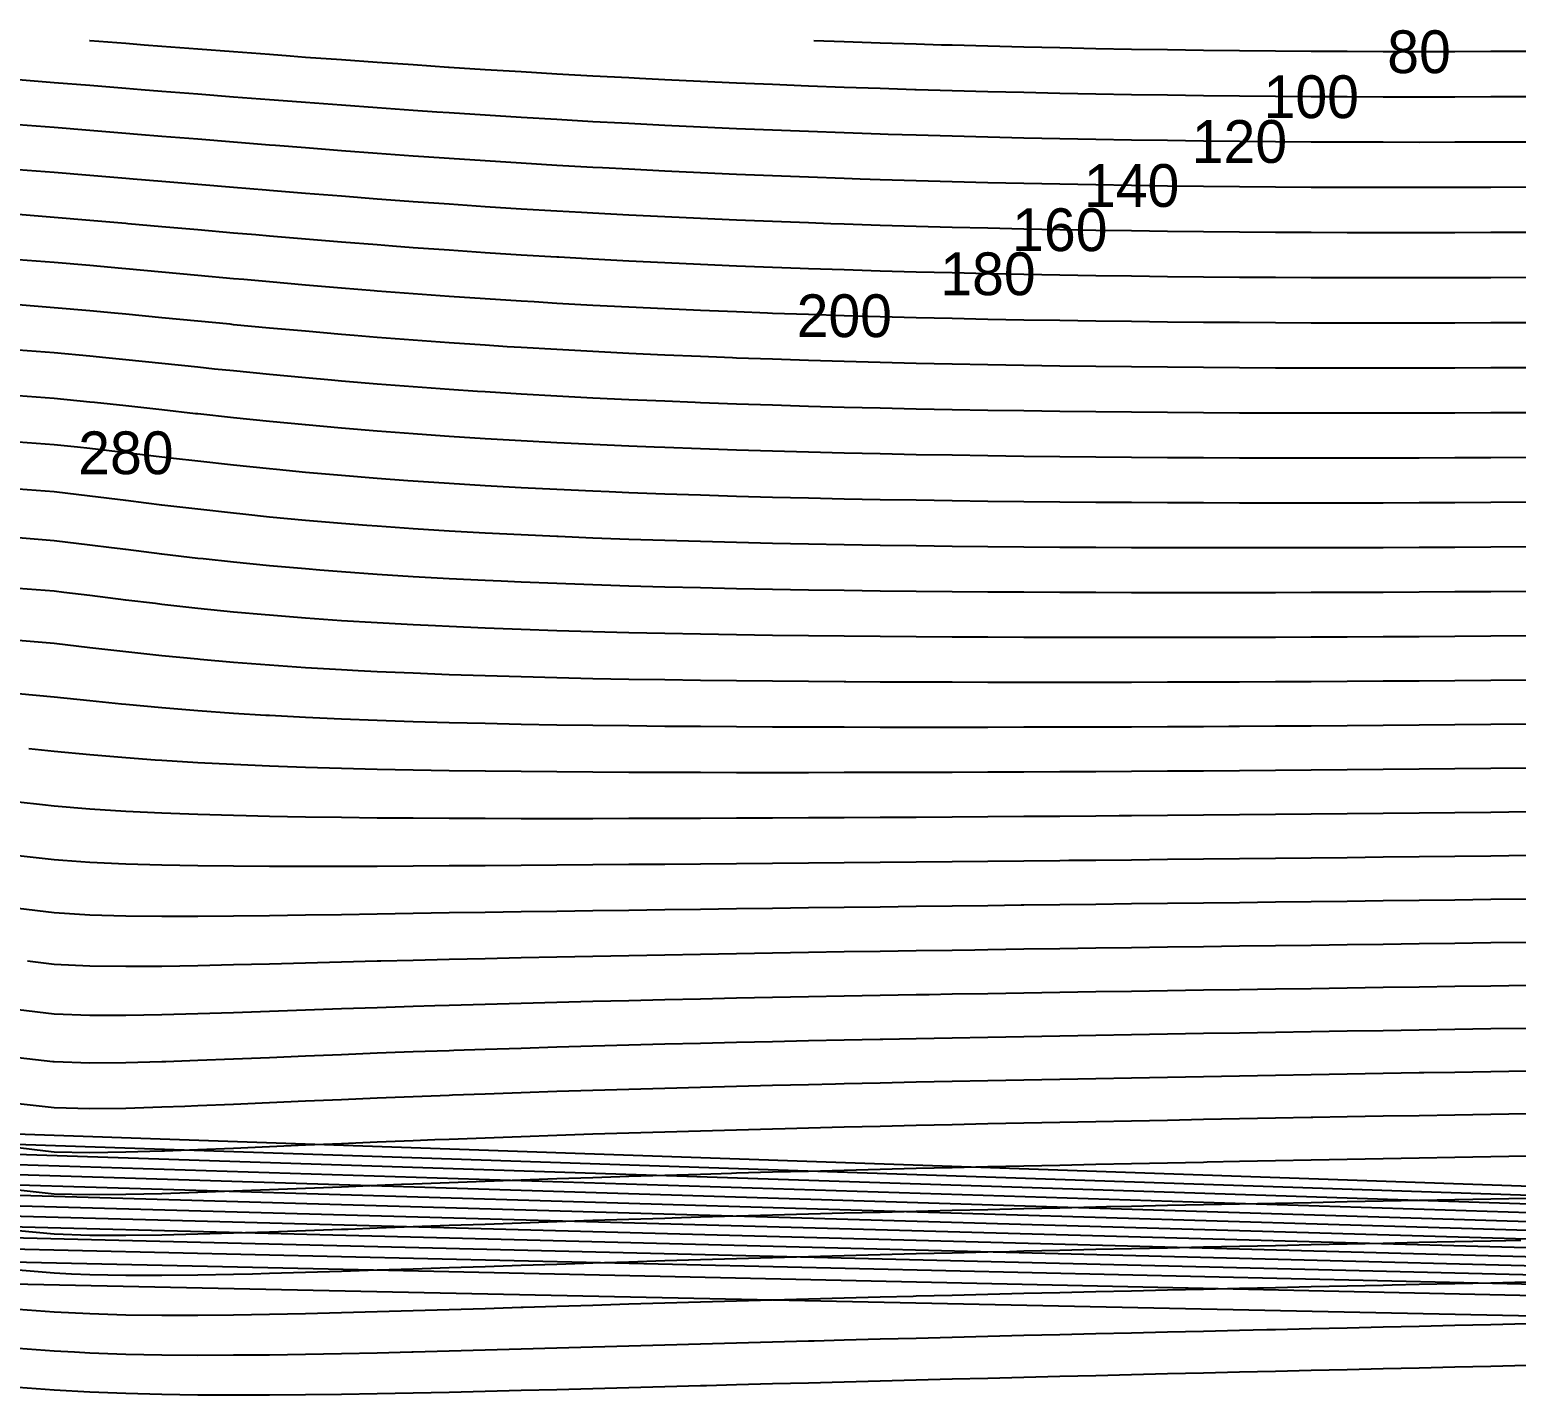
# Model space of a CAD drawing. Header units: metres. Extents: x 3386 to 5486, y 31 to 113.
# Drawn here: x 4702.6 to 4789.5, y 32.8 to 112.6 of the extents above; entities that cross this region are included whole.
import ezdxf
from ezdxf.enums import TextEntityAlignment as Align

# ---------------------------------------------------------------- set-up
doc = ezdxf.new("R2010")
doc.units = ezdxf.units.M
for name, color, linetype in [('Vs_100', 7, 'Continuous'), ('Vs_120', 7, 'Continuous'), ('Vs_140', 7, 'Continuous'), ('Vs_160', 7, 'Continuous'), ('Vs_180', 7, 'Continuous'), ('Vs_200', 7, 'Continuous'), ('Vs_220', 7, 'Continuous'), ('Vs_240', 7, 'Continuous'), ('Vs_260', 7, 'Continuous'), ('Vs_280', 7, 'Continuous'), ('Vs_300', 7, 'Continuous'), ('Vs_320', 7, 'Continuous'), ('Vs_340', 7, 'Continuous'), ('Vs_360', 7, 'Continuous'), ('Vs_380', 7, 'Continuous'), ('Vs_400', 7, 'Continuous'), ('Vs_420', 7, 'Continuous'), ('Vs_440', 7, 'Continuous'), ('Vs_460', 7, 'Continuous'), ('Vs_480', 7, 'Continuous'), ('Vs_500', 7, 'Continuous'), ('Vs_520', 7, 'Continuous'), ('Vs_540', 7, 'Continuous'), ('Vs_560', 7, 'Continuous'), ('Vs_580', 7, 'Continuous'), ('Vs_600', 7, 'Continuous'), ('Vs_620', 7, 'Continuous'), ('Vs_640', 7, 'Continuous'), ('Vs_660', 7, 'Continuous'), ('Vs_680', 7, 'Continuous'), ('Vs_700', 7, 'Continuous'), ('Vs_720', 7, 'Continuous'), ('Vs_740', 7, 'Continuous'), ('Vs_760', 7, 'Continuous'), ('Vs_780', 7, 'Continuous'), ('Vs_80', 7, 'Continuous'), ('Vs_800', 7, 'Continuous'), ('Vs_820', 7, 'Continuous'), ('Vs_840', 7, 'Continuous'), ('Vs_860', 7, 'Continuous'), ('Vs_880', 7, 'Continuous'), ('Vs_900', 7, 'Continuous'), ('Vs_920', 7, 'Continuous'), ('Vs_940', 7, 'Continuous'), ('Vs_960', 7, 'Continuous')]:
    doc.layers.add(name, color=color, linetype=linetype)

msp = doc.modelspace()

# ---------------------------------------------------------------- linework, layer by layer
at = {"layer": 'Vs_100'}
msp.add_lwpolyline([(4790.136, 108.675), (4788.034, 108.664), (4785.933, 108.658), (4783.832, 108.656), (4781.731, 108.658), (4779.63, 108.664), (4777.529, 108.674), (4775.428, 108.689), (4773.327, 108.708), (4771.226, 108.731), (4769.125, 108.759), (4767.023, 108.791), (4764.922, 108.828), (4762.821, 108.869), (4760.72, 108.915), (4758.619, 108.966), (4756.518, 109.022), (4754.417, 109.083), (4754.345, 109.085), (4752.316, 109.149), (4750.215, 109.221), (4748.114, 109.298), (4746.012, 109.381), (4743.911, 109.47), (4741.81, 109.564), (4739.709, 109.664), (4738.237, 109.739), (4737.608, 109.77), (4735.507, 109.883), (4733.406, 110.001), (4731.305, 110.125), (4729.204, 110.255), (4727.103, 110.39), (4727.069, 110.392), (4725.001, 110.53), (4722.9, 110.675), (4720.799, 110.825), (4718.698, 110.978), (4717.797, 111.045), (4716.597, 111.135), (4714.496, 111.294), (4712.395, 111.455), (4710.294, 111.617), (4709.253, 111.698), (4708.193, 111.781), (4706.091, 111.945), (4706.054, 111.948)], dxfattribs=at)
at = {"layer": 'Vs_120'}
msp.add_lwpolyline([(4790.136, 106.027), (4788.034, 106.017), (4785.933, 106.01), (4783.832, 106.008), (4781.731, 106.01), (4779.63, 106.015), (4777.529, 106.025), (4775.428, 106.039), (4773.327, 106.057), (4771.226, 106.08), (4769.125, 106.106), (4767.023, 106.137), (4764.922, 106.173), (4762.821, 106.213), (4760.72, 106.258), (4758.619, 106.307), (4756.518, 106.362), (4754.417, 106.422), (4752.775, 106.472), (4752.316, 106.487), (4750.215, 106.557), (4748.114, 106.633), (4746.012, 106.715), (4743.911, 106.803), (4741.81, 106.897), (4739.709, 106.997), (4737.608, 107.103), (4737.194, 107.126), (4735.507, 107.216), (4733.406, 107.335), (4731.305, 107.461), (4729.204, 107.592), (4727.103, 107.73), (4726.385, 107.779), (4725.001, 107.873), (4722.9, 108.022), (4720.799, 108.175), (4718.698, 108.333), (4717.4, 108.432), (4716.597, 108.494), (4714.496, 108.657), (4712.395, 108.823), (4710.294, 108.99), (4709.09, 109.085), (4708.193, 109.157), (4706.091, 109.324), (4703.99, 109.491), (4701.889, 109.657)], dxfattribs=at)
at = {"layer": 'Vs_140'}
msp.add_lwpolyline([(4790.136, 103.382), (4788.034, 103.371), (4785.933, 103.364), (4783.832, 103.362), (4781.731, 103.363), (4779.63, 103.368), (4777.529, 103.377), (4775.428, 103.39), (4773.327, 103.407), (4771.226, 103.428), (4769.125, 103.454), (4767.023, 103.483), (4764.922, 103.517), (4762.821, 103.556), (4760.72, 103.599), (4758.619, 103.647), (4756.518, 103.699), (4754.417, 103.757), (4752.316, 103.821), (4751.142, 103.859), (4750.215, 103.89), (4748.114, 103.964), (4746.012, 104.045), (4743.911, 104.131), (4741.81, 104.224), (4739.709, 104.324), (4737.608, 104.43), (4736.07, 104.513), (4735.507, 104.543), (4733.406, 104.662), (4731.305, 104.789), (4729.204, 104.922), (4727.103, 105.062), (4725.611, 105.166), (4725.001, 105.208), (4722.9, 105.36), (4720.799, 105.518), (4718.698, 105.68), (4716.935, 105.819), (4716.597, 105.846), (4714.496, 106.015), (4712.395, 106.185), (4710.294, 106.357), (4708.879, 106.472), (4708.193, 106.528), (4706.091, 106.699), (4703.99, 106.868), (4701.889, 107.036)], dxfattribs=at)
at = {"layer": 'Vs_160'}
msp.add_lwpolyline([(4790.136, 100.738), (4788.034, 100.728), (4785.933, 100.721), (4783.832, 100.718), (4781.731, 100.718), (4779.63, 100.722), (4777.529, 100.73), (4775.428, 100.742), (4773.327, 100.758), (4771.226, 100.778), (4769.125, 100.801), (4767.023, 100.829), (4764.922, 100.861), (4762.821, 100.898), (4760.72, 100.939), (4758.619, 100.985), (4756.518, 101.035), (4754.417, 101.091), (4752.316, 101.152), (4750.215, 101.219), (4749.432, 101.246), (4748.114, 101.292), (4746.012, 101.37), (4743.911, 101.455), (4741.81, 101.546), (4739.709, 101.645), (4737.608, 101.75), (4735.507, 101.862), (4734.851, 101.899), (4733.406, 101.982), (4731.305, 102.109), (4729.204, 102.243), (4727.103, 102.385), (4725.001, 102.534), (4724.745, 102.553), (4722.9, 102.689), (4720.799, 102.851), (4718.698, 103.018), (4716.597, 103.19), (4716.4, 103.206), (4714.496, 103.364), (4712.395, 103.541), (4710.294, 103.719), (4708.619, 103.859), (4708.193, 103.895), (4706.091, 104.07), (4703.99, 104.241), (4701.889, 104.41)], dxfattribs=at)
at = {"layer": 'Vs_180'}
msp.add_lwpolyline([(4790.136, 98.098), (4788.034, 98.087), (4785.933, 98.08), (4783.832, 98.076), (4781.731, 98.076), (4779.63, 98.079), (4777.529, 98.086), (4775.428, 98.096), (4773.327, 98.11), (4771.226, 98.128), (4769.125, 98.15), (4767.023, 98.176), (4764.922, 98.206), (4762.821, 98.24), (4760.72, 98.279), (4758.619, 98.322), (4756.518, 98.37), (4754.417, 98.423), (4752.316, 98.482), (4750.215, 98.546), (4748.114, 98.616), (4747.63, 98.633), (4746.012, 98.692), (4743.911, 98.774), (4741.81, 98.863), (4739.709, 98.959), (4737.608, 99.063), (4735.507, 99.174), (4733.514, 99.286), (4733.406, 99.293), (4731.305, 99.419), (4729.204, 99.554), (4727.103, 99.697), (4725.001, 99.849), (4723.796, 99.94), (4722.9, 100.007), (4720.799, 100.173), (4718.698, 100.346), (4716.597, 100.523), (4715.794, 100.593), (4714.496, 100.705), (4712.395, 100.889), (4710.294, 101.074), (4708.311, 101.246), (4708.193, 101.257), (4706.091, 101.436), (4703.99, 101.611), (4701.889, 101.781)], dxfattribs=at)
at = {"layer": 'Vs_200'}
msp.add_lwpolyline([(4790.136, 95.461), (4788.034, 95.45), (4785.933, 95.442), (4783.832, 95.437), (4781.731, 95.436), (4779.63, 95.438), (4777.529, 95.444), (4775.428, 95.452), (4773.327, 95.465), (4771.226, 95.481), (4769.125, 95.501), (4767.023, 95.524), (4764.922, 95.552), (4762.821, 95.583), (4760.72, 95.619), (4758.619, 95.659), (4756.518, 95.704), (4754.417, 95.754), (4752.316, 95.809), (4750.215, 95.87), (4748.114, 95.936), (4746.012, 96.009), (4745.72, 96.02), (4743.911, 96.088), (4741.81, 96.174), (4739.709, 96.267), (4737.608, 96.368), (4735.507, 96.477), (4733.406, 96.594), (4732.082, 96.673), (4731.305, 96.72), (4729.204, 96.854), (4727.103, 96.998), (4725.001, 97.151), (4722.9, 97.312), (4722.723, 97.327), (4720.799, 97.482), (4718.698, 97.66), (4716.597, 97.844), (4715.096, 97.98), (4714.496, 98.034), (4712.395, 98.227), (4710.294, 98.42), (4708.193, 98.612), (4707.95, 98.633), (4706.091, 98.798), (4703.99, 98.976), (4701.889, 99.146)], dxfattribs=at)
at = {"layer": 'Vs_220'}
msp.add_lwpolyline([(4790.136, 92.829), (4788.034, 92.817), (4785.933, 92.808), (4783.832, 92.802), (4781.731, 92.8), (4779.63, 92.801), (4777.529, 92.804), (4775.428, 92.812), (4773.327, 92.822), (4771.226, 92.836), (4769.125, 92.853), (4767.023, 92.874), (4764.922, 92.899), (4762.821, 92.927), (4760.72, 92.96), (4758.619, 92.997), (4756.518, 93.038), (4754.417, 93.084), (4752.316, 93.135), (4750.215, 93.192), (4748.114, 93.255), (4746.012, 93.323), (4743.911, 93.398), (4743.682, 93.407), (4741.81, 93.48), (4739.709, 93.569), (4737.608, 93.666), (4735.507, 93.772), (4733.406, 93.886), (4731.305, 94.009), (4730.502, 94.06), (4729.204, 94.142), (4727.103, 94.285), (4725.001, 94.438), (4722.9, 94.602), (4721.545, 94.714), (4720.799, 94.775), (4718.698, 94.958), (4716.597, 95.149), (4714.496, 95.347), (4714.292, 95.367), (4712.395, 95.55), (4710.294, 95.755), (4708.193, 95.958), (4707.526, 96.02), (4706.091, 96.154), (4703.99, 96.337), (4701.889, 96.507)], dxfattribs=at)
at = {"layer": 'Vs_240'}
msp.add_lwpolyline([(4790.136, 90.201), (4788.034, 90.188), (4785.933, 90.179), (4783.832, 90.172), (4781.731, 90.168), (4779.63, 90.167), (4777.529, 90.169), (4775.428, 90.174), (4773.327, 90.182), (4771.226, 90.194), (4769.125, 90.208), (4767.023, 90.226), (4764.922, 90.248), (4762.821, 90.273), (4760.72, 90.302), (4758.619, 90.335), (4756.518, 90.372), (4754.417, 90.414), (4752.316, 90.461), (4750.215, 90.513), (4748.114, 90.571), (4746.012, 90.634), (4743.911, 90.704), (4741.81, 90.781), (4741.486, 90.794), (4739.709, 90.865), (4737.608, 90.957), (4735.507, 91.058), (4733.406, 91.168), (4731.305, 91.288), (4729.204, 91.418), (4728.759, 91.447), (4727.103, 91.558), (4725.001, 91.71), (4722.9, 91.873), (4720.799, 92.049), (4720.215, 92.101), (4718.698, 92.235), (4716.597, 92.432), (4714.496, 92.639), (4713.371, 92.754), (4712.395, 92.853), (4710.294, 93.071), (4708.193, 93.289), (4707.023, 93.407), (4706.091, 93.5), (4703.99, 93.695), (4701.889, 93.86)], dxfattribs=at)
at = {"layer": 'Vs_260'}
msp.add_lwpolyline([(4790.136, 87.578), (4788.034, 87.565), (4785.933, 87.554), (4783.832, 87.546), (4781.731, 87.541), (4779.63, 87.538), (4777.529, 87.538), (4775.428, 87.541), (4773.327, 87.547), (4771.226, 87.555), (4769.125, 87.567), (4767.023, 87.582), (4764.922, 87.6), (4762.821, 87.621), (4760.72, 87.646), (4758.619, 87.675), (4756.518, 87.708), (4754.417, 87.745), (4752.316, 87.786), (4750.215, 87.833), (4748.114, 87.885), (4746.012, 87.943), (4743.911, 88.007), (4741.81, 88.078), (4739.709, 88.156), (4739.096, 88.181), (4737.608, 88.242), (4735.507, 88.336), (4733.406, 88.44), (4731.305, 88.554), (4729.204, 88.679), (4727.103, 88.815), (4726.832, 88.834), (4725.001, 88.963), (4722.9, 89.125), (4720.799, 89.299), (4718.701, 89.487), (4718.698, 89.488), (4716.597, 89.689), (4714.496, 89.903), (4712.395, 90.127), (4712.273, 90.141), (4710.294, 90.359), (4708.193, 90.593), (4706.361, 90.794), (4706.091, 90.823), (4703.99, 91.034), (4701.889, 91.194)], dxfattribs=at)
at = {"layer": 'Vs_280'}
msp.add_lwpolyline([(4790.136, 84.962), (4788.034, 84.947), (4785.933, 84.935), (4783.832, 84.926), (4781.731, 84.919), (4779.748, 84.915), (4779.63, 84.914), (4777.529, 84.912), (4775.428, 84.913), (4774.126, 84.915), (4773.327, 84.916), (4771.226, 84.921), (4769.125, 84.93), (4767.023, 84.941), (4764.922, 84.955), (4762.821, 84.972), (4760.72, 84.993), (4758.619, 85.017), (4756.518, 85.045), (4754.417, 85.077), (4752.316, 85.113), (4750.215, 85.154), (4748.114, 85.199), (4746.012, 85.251), (4743.911, 85.308), (4741.81, 85.371), (4739.709, 85.442), (4737.608, 85.52), (4736.454, 85.568), (4735.507, 85.607), (4733.406, 85.703), (4731.305, 85.809), (4729.204, 85.926), (4727.103, 86.056), (4725.001, 86.198), (4724.689, 86.221), (4722.9, 86.354), (4720.799, 86.525), (4718.698, 86.711), (4717.004, 86.874), (4716.597, 86.914), (4714.496, 87.131), (4712.395, 87.363), (4710.977, 87.528), (4710.294, 87.607), (4708.193, 87.856), (4706.091, 88.103), (4705.362, 88.181), (4703.99, 88.326), (4701.889, 88.485)], dxfattribs=at)
at = {"layer": 'Vs_300'}
msp.add_lwpolyline([(4790.136, 82.351), (4788.034, 82.336), (4785.933, 82.323), (4783.832, 82.312), (4781.731, 82.303), (4781.301, 82.302), (4779.63, 82.296), (4777.529, 82.292), (4775.428, 82.29), (4773.327, 82.29), (4771.226, 82.292), (4769.125, 82.297), (4767.973, 82.302), (4767.023, 82.305), (4764.922, 82.315), (4762.821, 82.328), (4760.72, 82.344), (4758.619, 82.363), (4756.518, 82.385), (4754.417, 82.411), (4752.316, 82.441), (4750.215, 82.476), (4748.114, 82.514), (4746.012, 82.558), (4743.911, 82.607), (4741.81, 82.663), (4739.709, 82.725), (4737.608, 82.794), (4735.507, 82.871), (4733.476, 82.955), (4733.406, 82.958), (4731.305, 83.054), (4729.204, 83.161), (4727.103, 83.28), (4725.001, 83.413), (4722.9, 83.56), (4722.282, 83.608), (4720.799, 83.723), (4718.698, 83.903), (4716.597, 84.101), (4715.037, 84.261), (4714.496, 84.317), (4712.395, 84.551), (4710.294, 84.801), (4709.382, 84.915), (4708.193, 85.062), (4706.091, 85.325), (4704.001, 85.568), (4703.99, 85.569), (4701.889, 85.721)], dxfattribs=at)
at = {"layer": 'Vs_320'}
msp.add_lwpolyline([(4790.136, 79.748), (4788.034, 79.732), (4785.933, 79.717), (4783.832, 79.704), (4781.731, 79.693), (4780.555, 79.688), (4779.63, 79.685), (4777.529, 79.678), (4775.428, 79.673), (4773.327, 79.67), (4771.226, 79.669), (4769.125, 79.671), (4767.023, 79.674), (4764.922, 79.68), (4762.832, 79.688), (4762.821, 79.688), (4760.72, 79.699), (4758.619, 79.713), (4756.518, 79.73), (4754.417, 79.75), (4752.316, 79.773), (4750.215, 79.8), (4748.114, 79.831), (4746.012, 79.867), (4743.911, 79.908), (4741.81, 79.954), (4739.709, 80.006), (4737.608, 80.065), (4735.507, 80.131), (4733.406, 80.206), (4731.305, 80.29), (4730.151, 80.342), (4729.204, 80.384), (4727.103, 80.491), (4725.001, 80.61), (4722.9, 80.744), (4720.799, 80.894), (4719.533, 80.995), (4718.698, 81.062), (4716.597, 81.248), (4714.496, 81.456), (4712.719, 81.648), (4712.395, 81.683), (4710.294, 81.931), (4708.193, 82.194), (4707.36, 82.302), (4706.091, 82.464), (4703.99, 82.715), (4701.889, 82.875)], dxfattribs=at)
at = {"layer": 'Vs_340'}
msp.add_lwpolyline([(4790.136, 77.153), (4788.034, 77.135), (4785.933, 77.118), (4783.832, 77.104), (4781.731, 77.091), (4779.63, 77.08), (4778.634, 77.075), (4777.529, 77.07), (4775.428, 77.063), (4773.327, 77.057), (4771.226, 77.053), (4769.125, 77.05), (4767.023, 77.05), (4764.922, 77.051), (4762.821, 77.055), (4760.72, 77.061), (4758.619, 77.069), (4757.311, 77.075), (4756.518, 77.079), (4754.417, 77.093), (4752.316, 77.109), (4750.215, 77.129), (4748.114, 77.152), (4746.012, 77.179), (4743.911, 77.21), (4741.81, 77.246), (4739.709, 77.287), (4737.608, 77.335), (4735.507, 77.389), (4733.406, 77.45), (4731.305, 77.52), (4729.204, 77.599), (4727.103, 77.69), (4726.299, 77.729), (4725.001, 77.792), (4722.9, 77.908), (4720.799, 78.04), (4718.698, 78.189), (4716.597, 78.358), (4716.33, 78.382), (4714.496, 78.547), (4712.395, 78.758), (4710.294, 78.992), (4709.933, 79.035), (4708.193, 79.244), (4706.091, 79.508), (4704.572, 79.688), (4703.99, 79.757), (4701.889, 79.929)], dxfattribs=at)
at = {"layer": 'Vs_360'}
msp.add_lwpolyline([(4790.136, 74.565), (4788.034, 74.546), (4785.933, 74.528), (4783.832, 74.511), (4781.731, 74.496), (4779.63, 74.483), (4777.529, 74.471), (4775.901, 74.462), (4775.428, 74.46), (4773.327, 74.451), (4771.226, 74.443), (4769.125, 74.437), (4767.023, 74.432), (4764.922, 74.429), (4762.821, 74.428), (4760.72, 74.428), (4758.619, 74.431), (4756.518, 74.435), (4754.417, 74.442), (4752.316, 74.451), (4750.308, 74.462), (4750.215, 74.463), (4748.114, 74.477), (4746.012, 74.495), (4743.911, 74.517), (4741.81, 74.542), (4739.709, 74.572), (4737.608, 74.606), (4735.507, 74.647), (4733.406, 74.693), (4731.305, 74.747), (4729.204, 74.81), (4727.103, 74.881), (4725.001, 74.963), (4722.9, 75.058), (4721.788, 75.116), (4720.799, 75.167), (4718.698, 75.292), (4716.597, 75.435), (4714.496, 75.597), (4712.544, 75.769), (4712.395, 75.782), (4710.294, 75.989), (4708.193, 76.217), (4706.428, 76.422), (4706.091, 76.461), (4703.99, 76.703), (4701.889, 76.889)], dxfattribs=at)
at = {"layer": 'Vs_380'}
msp.add_lwpolyline([(4790.136, 71.986), (4788.034, 71.965), (4785.933, 71.945), (4783.832, 71.927), (4781.731, 71.91), (4779.63, 71.894), (4777.529, 71.879), (4775.428, 71.865), (4773.327, 71.853), (4772.706, 71.849), (4771.226, 71.841), (4769.125, 71.831), (4767.023, 71.822), (4764.922, 71.815), (4762.821, 71.809), (4760.72, 71.804), (4758.619, 71.8), (4756.518, 71.799), (4754.417, 71.798), (4752.316, 71.8), (4750.215, 71.804), (4748.114, 71.81), (4746.012, 71.819), (4743.911, 71.83), (4741.81, 71.844), (4741.18, 71.849), (4739.709, 71.862), (4737.608, 71.883), (4735.507, 71.909), (4733.406, 71.94), (4731.305, 71.977), (4729.204, 72.02), (4727.103, 72.071), (4725.001, 72.131), (4722.9, 72.201), (4720.799, 72.282), (4718.698, 72.378), (4716.597, 72.489), (4716.377, 72.503), (4714.496, 72.618), (4712.395, 72.767), (4710.294, 72.938), (4708.193, 73.131), (4707.945, 73.156), (4706.091, 73.344), (4703.99, 73.568), (4701.889, 73.772)], dxfattribs=at)
at = {"layer": 'Vs_400'}
msp.add_lwpolyline([(4790.136, 69.416), (4788.034, 69.393), (4785.933, 69.372), (4783.832, 69.351), (4781.731, 69.332), (4779.63, 69.313), (4777.529, 69.295), (4775.428, 69.279), (4773.327, 69.263), (4771.226, 69.248), (4769.441, 69.236), (4769.125, 69.234), (4767.023, 69.221), (4764.922, 69.209), (4762.821, 69.198), (4760.72, 69.188), (4758.619, 69.178), (4756.518, 69.17), (4754.417, 69.164), (4752.316, 69.158), (4750.215, 69.154), (4748.114, 69.151), (4746.012, 69.15), (4743.911, 69.151), (4741.81, 69.154), (4739.709, 69.16), (4737.608, 69.168), (4735.507, 69.179), (4733.406, 69.194), (4731.305, 69.213), (4729.232, 69.236), (4729.204, 69.236), (4727.103, 69.266), (4725.001, 69.301), (4722.9, 69.345), (4720.799, 69.397), (4718.698, 69.46), (4716.597, 69.536), (4714.496, 69.626), (4712.395, 69.734), (4710.294, 69.861), (4709.898, 69.889), (4708.193, 70.012), (4706.091, 70.187), (4703.99, 70.387), (4702.51, 70.543)], dxfattribs=at)
at = {"layer": 'Vs_420'}
msp.add_lwpolyline([(4790.136, 66.855), (4788.034, 66.831), (4785.933, 66.807), (4783.832, 66.784), (4781.731, 66.763), (4779.63, 66.742), (4777.529, 66.721), (4775.428, 66.701), (4773.327, 66.682), (4771.226, 66.664), (4769.125, 66.646), (4767.023, 66.629), (4766.299, 66.623), (4764.922, 66.612), (4762.821, 66.596), (4760.72, 66.581), (4758.619, 66.566), (4756.518, 66.552), (4754.417, 66.539), (4752.316, 66.526), (4750.215, 66.514), (4748.114, 66.503), (4746.012, 66.493), (4743.911, 66.484), (4741.81, 66.476), (4739.709, 66.469), (4737.608, 66.464), (4735.507, 66.461), (4733.406, 66.46), (4731.305, 66.461), (4729.204, 66.465), (4727.103, 66.472), (4725.001, 66.484), (4722.9, 66.5), (4720.799, 66.522), (4718.698, 66.552), (4716.597, 66.591), (4715.228, 66.623), (4714.496, 66.641), (4712.395, 66.705), (4710.294, 66.787), (4708.193, 66.892), (4706.091, 67.026), (4703.99, 67.201), (4703.316, 67.276), (4701.889, 67.436)], dxfattribs=at)
at = {"layer": 'Vs_440'}
msp.add_lwpolyline([(4790.136, 64.304), (4788.034, 64.278), (4785.933, 64.252), (4783.832, 64.227), (4781.731, 64.203), (4779.63, 64.179), (4777.529, 64.156), (4775.428, 64.134), (4773.327, 64.111), (4771.226, 64.089), (4769.125, 64.068), (4767.023, 64.046), (4764.922, 64.026), (4763.353, 64.01), (4762.821, 64.005), (4760.72, 63.984), (4758.619, 63.964), (4756.518, 63.944), (4754.417, 63.924), (4752.316, 63.905), (4750.215, 63.886), (4748.114, 63.866), (4746.012, 63.848), (4743.911, 63.829), (4741.81, 63.811), (4739.709, 63.793), (4737.608, 63.775), (4735.507, 63.758), (4733.406, 63.742), (4731.305, 63.726), (4729.204, 63.711), (4727.103, 63.698), (4725.001, 63.686), (4722.9, 63.676), (4720.799, 63.67), (4718.698, 63.667), (4716.597, 63.671), (4714.496, 63.682), (4712.395, 63.704), (4710.294, 63.742), (4708.193, 63.803), (4706.091, 63.897), (4704.502, 64.01), (4703.99, 64.047), (4701.889, 64.291)], dxfattribs=at)
at = {"layer": 'Vs_460'}
msp.add_lwpolyline([(4790.136, 61.763), (4788.034, 61.735), (4785.933, 61.707), (4783.832, 61.68), (4781.731, 61.653), (4779.63, 61.627), (4777.529, 61.601), (4775.428, 61.576), (4773.327, 61.55), (4771.226, 61.525), (4769.125, 61.5), (4767.023, 61.475), (4764.922, 61.449), (4762.821, 61.424), (4760.72, 61.399), (4760.558, 61.397), (4758.619, 61.374), (4756.518, 61.348), (4754.417, 61.322), (4752.316, 61.296), (4750.215, 61.27), (4748.114, 61.244), (4746.012, 61.216), (4743.911, 61.189), (4741.81, 61.161), (4739.709, 61.133), (4737.608, 61.103), (4735.507, 61.074), (4733.406, 61.043), (4731.305, 61.012), (4729.204, 60.98), (4727.103, 60.948), (4725.001, 60.915), (4722.9, 60.882), (4720.799, 60.85), (4718.698, 60.819), (4716.597, 60.79), (4714.496, 60.767), (4712.395, 60.751), (4710.294, 60.75), (4708.193, 60.771), (4706.091, 60.829), (4703.99, 60.954), (4701.889, 61.204)], dxfattribs=at)
at = {"layer": 'Vs_480'}
msp.add_lwpolyline([(4790.136, 59.232), (4788.034, 59.202), (4785.933, 59.172), (4783.832, 59.143), (4781.731, 59.114), (4779.63, 59.085), (4777.529, 59.057), (4775.428, 59.028), (4773.327, 59), (4771.226, 58.971), (4769.125, 58.942), (4767.023, 58.913), (4764.922, 58.884), (4762.821, 58.855), (4760.72, 58.825), (4758.619, 58.795), (4757.856, 58.784), (4756.518, 58.764), (4754.417, 58.733), (4752.316, 58.701), (4750.215, 58.669), (4748.114, 58.635), (4746.012, 58.601), (4743.911, 58.565), (4741.81, 58.529), (4739.709, 58.491), (4737.608, 58.452), (4735.507, 58.411), (4733.406, 58.368), (4731.305, 58.324), (4729.204, 58.277), (4727.103, 58.229), (4725.001, 58.178), (4723.111, 58.131), (4722.9, 58.125), (4720.799, 58.071), (4718.698, 58.016), (4716.597, 57.962), (4714.496, 57.909), (4712.395, 57.863), (4710.294, 57.829), (4708.193, 57.817), (4706.091, 57.844), (4703.99, 57.941), (4702.434, 58.131)], dxfattribs=at)
at = {"layer": 'Vs_500'}
msp.add_lwpolyline([(4790.136, 56.711), (4788.034, 56.679), (4785.933, 56.647), (4783.832, 56.616), (4781.731, 56.585), (4779.63, 56.553), (4777.529, 56.522), (4775.428, 56.491), (4773.327, 56.459), (4771.226, 56.428), (4769.125, 56.396), (4767.023, 56.364), (4764.922, 56.331), (4762.821, 56.298), (4760.72, 56.264), (4758.619, 56.229), (4756.518, 56.194), (4755.182, 56.171), (4754.417, 56.158), (4752.316, 56.121), (4750.215, 56.082), (4748.114, 56.043), (4746.012, 56.002), (4743.911, 55.96), (4741.81, 55.916), (4739.709, 55.87), (4737.608, 55.822), (4735.507, 55.771), (4733.406, 55.719), (4731.305, 55.663), (4729.204, 55.605), (4727.103, 55.543), (4726.261, 55.518), (4725.001, 55.479), (4722.9, 55.411), (4720.799, 55.341), (4718.698, 55.268), (4716.597, 55.193), (4714.496, 55.119), (4712.395, 55.05), (4710.294, 54.991), (4708.193, 54.953), (4706.091, 54.955), (4703.99, 55.031), (4701.889, 55.29)], dxfattribs=at)
at = {"layer": 'Vs_520'}
msp.add_lwpolyline([(4790.136, 54.2), (4788.034, 54.167), (4785.933, 54.133), (4783.832, 54.099), (4781.731, 54.066), (4779.63, 54.032), (4777.529, 53.998), (4775.428, 53.965), (4773.327, 53.93), (4771.226, 53.896), (4769.125, 53.861), (4767.023, 53.825), (4764.922, 53.789), (4762.821, 53.752), (4760.72, 53.715), (4758.619, 53.676), (4756.518, 53.637), (4754.417, 53.596), (4752.475, 53.558), (4752.316, 53.555), (4750.215, 53.512), (4748.114, 53.467), (4746.012, 53.421), (4743.911, 53.372), (4741.81, 53.322), (4739.709, 53.27), (4737.608, 53.215), (4735.507, 53.157), (4733.406, 53.097), (4731.305, 53.033), (4729.204, 52.966), (4727.384, 52.905), (4727.103, 52.895), (4725.001, 52.821), (4722.9, 52.743), (4720.799, 52.661), (4718.698, 52.576), (4716.597, 52.489), (4714.496, 52.402), (4712.395, 52.317), (4710.537, 52.251), (4710.294, 52.243), (4708.193, 52.188), (4706.091, 52.173), (4703.99, 52.243), (4703.923, 52.251), (4701.889, 52.489)], dxfattribs=at)
at = {"layer": 'Vs_540'}
msp.add_lwpolyline([(4790.136, 51.701), (4788.034, 51.665), (4785.933, 51.629), (4784.109, 51.598), (4783.832, 51.593), (4781.731, 51.558), (4779.63, 51.522), (4777.529, 51.485), (4775.428, 51.449), (4773.327, 51.412), (4771.226, 51.375), (4769.125, 51.337), (4767.023, 51.299), (4764.922, 51.26), (4762.821, 51.22), (4760.72, 51.179), (4758.619, 51.137), (4756.518, 51.094), (4754.417, 51.05), (4752.316, 51.004), (4750.215, 50.957), (4749.692, 50.945), (4748.114, 50.908), (4746.012, 50.857), (4743.911, 50.805), (4741.81, 50.75), (4739.709, 50.692), (4737.608, 50.632), (4735.507, 50.569), (4733.406, 50.503), (4731.305, 50.434), (4729.204, 50.361), (4727.298, 50.291), (4727.103, 50.284), (4725.001, 50.204), (4722.9, 50.12), (4720.799, 50.033), (4718.698, 49.943), (4716.597, 49.85), (4714.496, 49.758), (4712.395, 49.668), (4711.631, 49.638), (4710.294, 49.587), (4708.193, 49.524), (4706.091, 49.499), (4703.99, 49.561), (4703.296, 49.638), (4701.889, 49.796)], dxfattribs=at)
at = {"layer": 'Vs_560'}
msp.add_lwpolyline([(4790.136, 49.212), (4788.034, 49.174), (4785.933, 49.136), (4783.832, 49.098), (4781.731, 49.06), (4779.63, 49.022), (4777.617, 48.985), (4777.529, 48.983), (4775.428, 48.945), (4773.327, 48.905), (4771.226, 48.866), (4769.125, 48.825), (4767.023, 48.784), (4764.922, 48.743), (4762.821, 48.7), (4760.72, 48.656), (4758.619, 48.611), (4756.518, 48.565), (4754.417, 48.518), (4752.316, 48.469), (4750.215, 48.419), (4748.114, 48.366), (4746.762, 48.332), (4746.012, 48.312), (4743.911, 48.256), (4741.81, 48.198), (4739.709, 48.137), (4737.608, 48.074), (4735.507, 48.007), (4733.406, 47.938), (4731.305, 47.866), (4729.204, 47.79), (4727.103, 47.711), (4726.271, 47.678), (4725.001, 47.629), (4722.9, 47.544), (4720.799, 47.456), (4718.698, 47.366), (4716.597, 47.275), (4714.496, 47.184), (4712.395, 47.098), (4710.445, 47.025), (4710.294, 47.02), (4708.193, 46.959), (4706.091, 46.931), (4703.99, 46.968), (4703.485, 47.025), (4701.889, 47.211)], dxfattribs=at)
at = {"layer": 'Vs_580'}
msp.add_lwpolyline([(4790.136, 46.733), (4788.034, 46.693), (4785.933, 46.653), (4783.832, 46.613), (4781.731, 46.573), (4779.63, 46.533), (4777.529, 46.492), (4775.428, 46.451), (4773.327, 46.41), (4771.437, 46.372), (4771.226, 46.368), (4769.125, 46.325), (4767.023, 46.282), (4764.922, 46.238), (4762.821, 46.193), (4760.72, 46.146), (4758.619, 46.099), (4756.518, 46.051), (4754.417, 46.001), (4752.316, 45.95), (4750.215, 45.897), (4748.114, 45.842), (4746.012, 45.786), (4743.911, 45.727), (4743.608, 45.719), (4741.81, 45.667), (4739.709, 45.604), (4737.608, 45.539), (4735.507, 45.471), (4733.406, 45.401), (4731.305, 45.328), (4729.204, 45.252), (4727.103, 45.173), (4725.001, 45.092), (4724.315, 45.065), (4722.9, 45.01), (4720.799, 44.926), (4718.698, 44.841), (4716.597, 44.757), (4714.496, 44.676), (4712.395, 44.6), (4710.294, 44.534), (4708.193, 44.486), (4706.091, 44.467), (4703.99, 44.517), (4701.889, 44.737)], dxfattribs=at)
at = {"layer": 'Vs_600'}
msp.add_lwpolyline([(4790.136, 44.264), (4788.034, 44.222), (4785.933, 44.18), (4783.832, 44.139), (4781.731, 44.096), (4779.63, 44.054), (4777.529, 44.011), (4775.428, 43.969), (4773.327, 43.925), (4771.226, 43.881), (4769.125, 43.836), (4767.023, 43.791), (4765.558, 43.759), (4764.922, 43.745), (4762.821, 43.698), (4760.72, 43.65), (4758.619, 43.601), (4756.518, 43.55), (4754.417, 43.499), (4752.316, 43.446), (4750.215, 43.391), (4748.114, 43.335), (4746.012, 43.277), (4743.911, 43.218), (4741.81, 43.156), (4740.141, 43.106), (4739.709, 43.092), (4737.608, 43.027), (4735.507, 42.959), (4733.406, 42.89), (4731.305, 42.818), (4729.204, 42.744), (4727.103, 42.669), (4725.001, 42.592), (4722.9, 42.515), (4721.199, 42.452), (4720.799, 42.438), (4718.698, 42.362), (4716.597, 42.289), (4714.496, 42.222), (4712.395, 42.163), (4710.294, 42.117), (4708.193, 42.092), (4706.091, 42.098), (4703.99, 42.161), (4701.889, 42.359)], dxfattribs=at)
at = {"layer": 'Vs_620'}
msp.add_lwpolyline([(4789.795, 41.799), (4788.034, 41.762), (4785.933, 41.718), (4783.832, 41.674), (4781.731, 41.63), (4779.63, 41.586), (4777.529, 41.542), (4775.428, 41.497), (4773.327, 41.451), (4771.226, 41.406), (4769.125, 41.359), (4767.023, 41.312), (4764.922, 41.264), (4762.821, 41.216), (4760.72, 41.166), (4759.88, 41.146), (4758.619, 41.115), (4756.518, 41.064), (4754.417, 41.011), (4752.316, 40.957), (4750.215, 40.901), (4748.114, 40.845), (4746.012, 40.786), (4743.911, 40.726), (4741.81, 40.665), (4739.709, 40.602), (4737.608, 40.537), (4736.191, 40.492), (4735.507, 40.471), (4733.406, 40.403), (4731.305, 40.335), (4729.204, 40.265), (4727.103, 40.195), (4725.001, 40.124), (4722.9, 40.055), (4720.799, 39.987), (4718.698, 39.922), (4716.597, 39.863), (4715.607, 39.839), (4714.496, 39.812), (4712.395, 39.773), (4710.294, 39.751), (4708.193, 39.753), (4706.091, 39.791), (4705.016, 39.839), (4703.99, 39.885), (4701.889, 40.056)], dxfattribs=at)
at = {"layer": 'Vs_640'}
msp.add_lwpolyline([(4790.136, 39.358), (4788.034, 39.312), (4785.933, 39.266), (4783.832, 39.22), (4782.264, 39.186), (4781.731, 39.174), (4779.63, 39.128), (4777.529, 39.082), (4775.428, 39.035), (4773.327, 38.988), (4771.226, 38.941), (4769.125, 38.893), (4767.023, 38.845), (4764.922, 38.796), (4762.821, 38.746), (4760.72, 38.695), (4758.619, 38.643), (4756.518, 38.591), (4754.417, 38.537), (4754.247, 38.533), (4752.316, 38.482), (4750.215, 38.427), (4748.114, 38.37), (4746.012, 38.312), (4743.911, 38.253), (4741.81, 38.192), (4739.709, 38.131), (4737.608, 38.068), (4735.507, 38.004), (4733.406, 37.94), (4731.432, 37.879), (4731.305, 37.876), (4729.204, 37.811), (4727.103, 37.747), (4725.001, 37.684), (4722.9, 37.624), (4720.799, 37.567), (4718.698, 37.515), (4716.597, 37.471), (4714.496, 37.437), (4712.395, 37.417), (4710.294, 37.416), (4708.193, 37.441), (4706.091, 37.502), (4703.99, 37.608), (4701.889, 37.769)], dxfattribs=at)
at = {"layer": 'Vs_660'}
msp.add_lwpolyline([(4790.136, 36.92), (4788.034, 36.872), (4785.933, 36.824), (4783.832, 36.776), (4781.731, 36.728), (4779.63, 36.681), (4777.529, 36.633), (4775.428, 36.584), (4774.924, 36.573), (4773.327, 36.536), (4771.226, 36.487), (4769.125, 36.438), (4767.023, 36.388), (4764.922, 36.338), (4762.821, 36.287), (4760.72, 36.236), (4758.619, 36.184), (4756.518, 36.131), (4754.417, 36.077), (4752.316, 36.022), (4750.215, 35.967), (4748.454, 35.92), (4748.114, 35.91), (4746.012, 35.853), (4743.911, 35.795), (4741.81, 35.737), (4739.709, 35.677), (4737.608, 35.618), (4735.507, 35.558), (4733.406, 35.498), (4731.305, 35.438), (4729.204, 35.38), (4727.103, 35.323), (4725.001, 35.268), (4724.913, 35.266), (4722.9, 35.218), (4720.799, 35.172), (4718.698, 35.133), (4716.597, 35.103), (4714.496, 35.085), (4712.395, 35.083), (4710.294, 35.1), (4708.193, 35.143), (4706.091, 35.217), (4705.181, 35.266), (4703.99, 35.33), (4701.889, 35.485)], dxfattribs=at)
at = {"layer": 'Vs_680'}
msp.add_lwpolyline([(4790.136, 34.491), (4788.034, 34.441), (4785.933, 34.391), (4783.832, 34.342), (4781.731, 34.292), (4779.63, 34.243), (4777.529, 34.193), (4775.428, 34.144), (4773.327, 34.094), (4771.226, 34.044), (4769.125, 33.994), (4767.715, 33.96), (4767.023, 33.943), (4764.922, 33.892), (4762.821, 33.841), (4760.72, 33.789), (4758.619, 33.736), (4756.518, 33.683), (4754.417, 33.63), (4752.316, 33.576), (4750.215, 33.521), (4748.114, 33.466), (4746.012, 33.41), (4743.911, 33.354), (4742.149, 33.307), (4741.81, 33.297), (4739.709, 33.241), (4737.608, 33.185), (4735.507, 33.129), (4733.406, 33.074), (4731.305, 33.02), (4729.204, 32.968), (4727.103, 32.919), (4725.001, 32.873), (4722.9, 32.833), (4720.799, 32.798), (4718.698, 32.771), (4716.597, 32.754), (4714.496, 32.751), (4712.395, 32.763), (4710.294, 32.795), (4708.193, 32.85), (4706.091, 32.934), (4703.99, 33.05), (4701.889, 33.201)], dxfattribs=at)
at = {"layer": 'Vs_700'}
msp.add_lwpolyline([(3386.6, 93.517), (4884.301, 41.726)], dxfattribs=at)
at = {"layer": 'Vs_720'}
msp.add_lwpolyline([(3386.6, 91.76), (4891.051, 41.058)], dxfattribs=at)
at = {"layer": 'Vs_740'}
msp.add_lwpolyline([(3386.6, 89.983), (4897.832, 40.411)], dxfattribs=at)
at = {"layer": 'Vs_760'}
msp.add_lwpolyline([(3386.6, 88.178), (4904.663, 39.781)], dxfattribs=at)
at = {"layer": 'Vs_780'}
msp.add_lwpolyline([(3386.6, 86.315), (4911.549, 39.165)], dxfattribs=at)
at = {"layer": 'Vs_80'}
msp.add_lwpolyline([(4790.136, 111.323), (4788.034, 111.313), (4785.933, 111.306), (4783.832, 111.304), (4781.731, 111.306), (4779.63, 111.313), (4777.529, 111.324), (4775.428, 111.339), (4773.327, 111.359), (4771.226, 111.383), (4769.125, 111.411), (4767.023, 111.444), (4764.922, 111.482), (4762.821, 111.524), (4760.72, 111.571), (4758.619, 111.623), (4756.518, 111.68), (4755.896, 111.698), (4754.417, 111.742), (4752.316, 111.809), (4750.215, 111.882), (4748.423, 111.948)], dxfattribs=at)
at = {"layer": 'Vs_800'}
msp.add_lwpolyline([(3386.6, 84.423), (4918.526, 38.566)], dxfattribs=at)
at = {"layer": 'Vs_820'}
msp.add_lwpolyline([(3386.6, 82.464), (4925.607, 37.98)], dxfattribs=at)
at = {"layer": 'Vs_840'}
msp.add_lwpolyline([(3386.6, 80.452), (4932.833, 37.408)], dxfattribs=at)
at = {"layer": 'Vs_860'}
msp.add_lwpolyline([(3386.6, 78.395), (4940.259, 36.851)], dxfattribs=at)
at = {"layer": 'Vs_880'}
msp.add_lwpolyline([(3386.6, 76.243), (4947.953, 36.301)], dxfattribs=at)
at = {"layer": 'Vs_900'}
msp.add_lwpolyline([(3386.6, 74.05), (4956.081, 35.759)], dxfattribs=at)
at = {"layer": 'Vs_920'}
msp.add_lwpolyline([(3386.6, 71.773), (4964.963, 35.207)], dxfattribs=at)
at = {"layer": 'Vs_940'}
msp.add_lwpolyline([(3386.6, 69.424), (4975.333, 34.536)], dxfattribs=at)
at = {"layer": 'Vs_960'}
msp.add_lwpolyline([(3386.6, 67.025), (4989.58, 33.187)], dxfattribs=at)

# ---------------------------------------------------------------- texts
at = {"layer": 'Vs_100'}
msp.add_text('100', height=2.5, dxfattribs=at).set_placement((4777.529, 108.674), align=Align.MIDDLE_CENTER)
at = {"layer": 'Vs_120'}
msp.add_text('120', height=2.5, dxfattribs=at).set_placement((4773.327, 106.057), align=Align.MIDDLE_CENTER)
at = {"layer": 'Vs_140'}
msp.add_text('140', height=2.5, dxfattribs=at).set_placement((4767.023, 103.483), align=Align.MIDDLE_CENTER)
at = {"layer": 'Vs_160'}
msp.add_text('160', height=2.5, dxfattribs=at).set_placement((4762.821, 100.898), align=Align.MIDDLE_CENTER)
at = {"layer": 'Vs_180'}
msp.add_text('180', height=2.5, dxfattribs=at).set_placement((4758.619, 98.322), align=Align.MIDDLE_CENTER)
at = {"layer": 'Vs_200'}
msp.add_text('200', height=2.5, dxfattribs=at).set_placement((4750.215, 95.87), align=Align.MIDDLE_CENTER)
at = {"layer": 'Vs_280'}
msp.add_text('280', height=2.5, dxfattribs=at).set_placement((4708.193, 87.856), align=Align.MIDDLE_CENTER)
at = {"layer": 'Vs_80'}
msp.add_text('80', height=2.5, dxfattribs=at).set_placement((4783.832, 111.304), align=Align.MIDDLE_CENTER)

doc.saveas('drawing.dxf')
